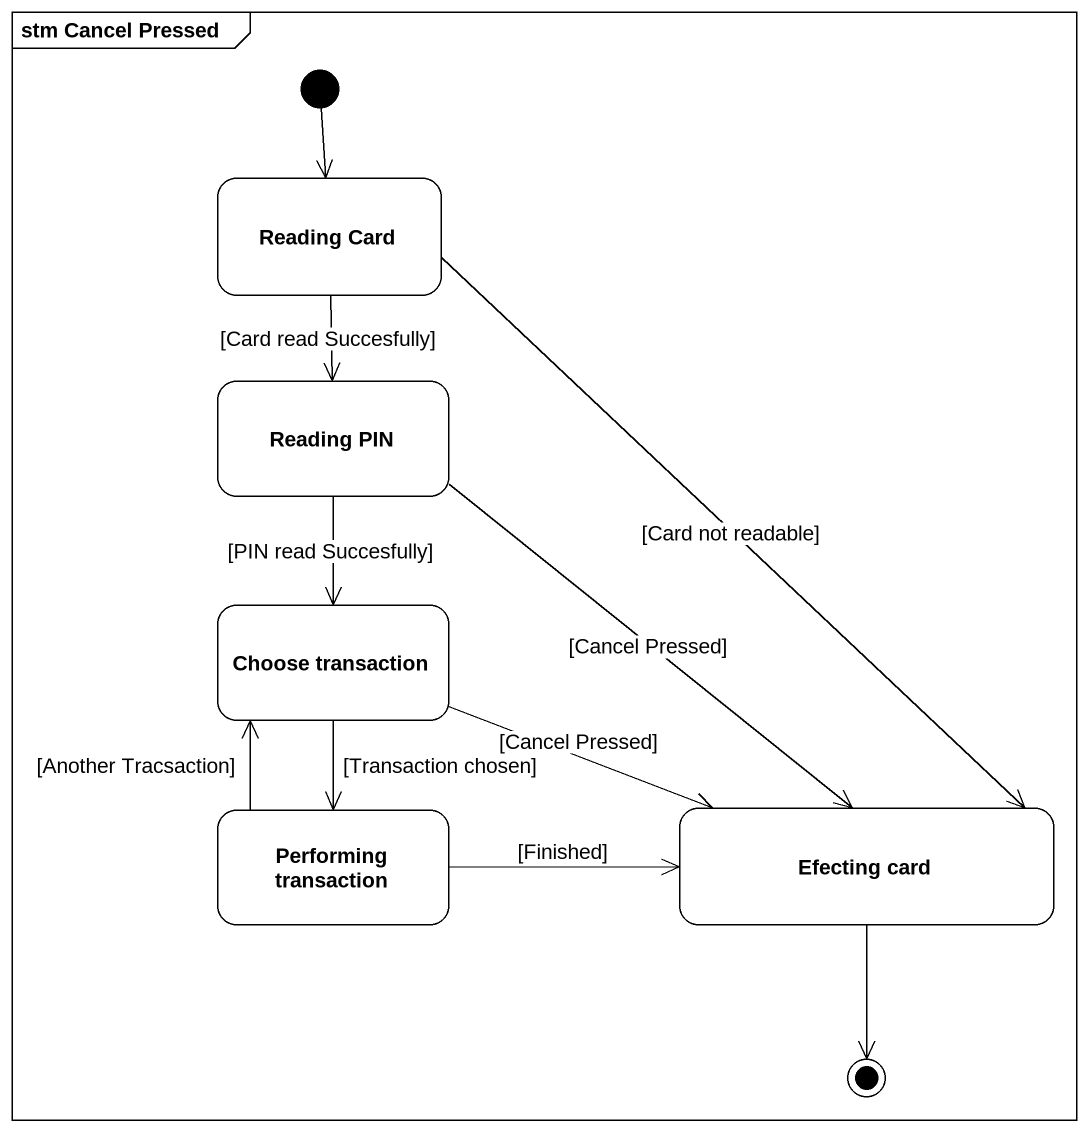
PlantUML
@startuml
mainframe stm Cancel Pressed
hide empty description
state "Reading Card" as Reading_Card
state "Reading PIN" as Reading_PIN
state "Choose transaction" as Choose_transaction
state "Performing transaction" as Performing_transaction
state "Efecting card" as Efecting_card
[*] --> Reading_Card
Reading_Card --> Reading_PIN : [Card read Succesfully]
Reading_Card --> Efecting_card : [Card not readable]
Reading_PIN --> Choose_transaction : [PIN read Succesfully]
Reading_PIN --> Efecting_card : [Cancel Pressed]
Choose_transaction --> Performing_transaction : [Transaction chosen]
Choose_transaction -right-> Efecting_card : [Cancel Pressed]
Performing_transaction -up-> Choose_transaction : [Another Tracsaction]
Performing_transaction -right-> Efecting_card : [Finished]
Efecting_card --> [*]
@enduml
